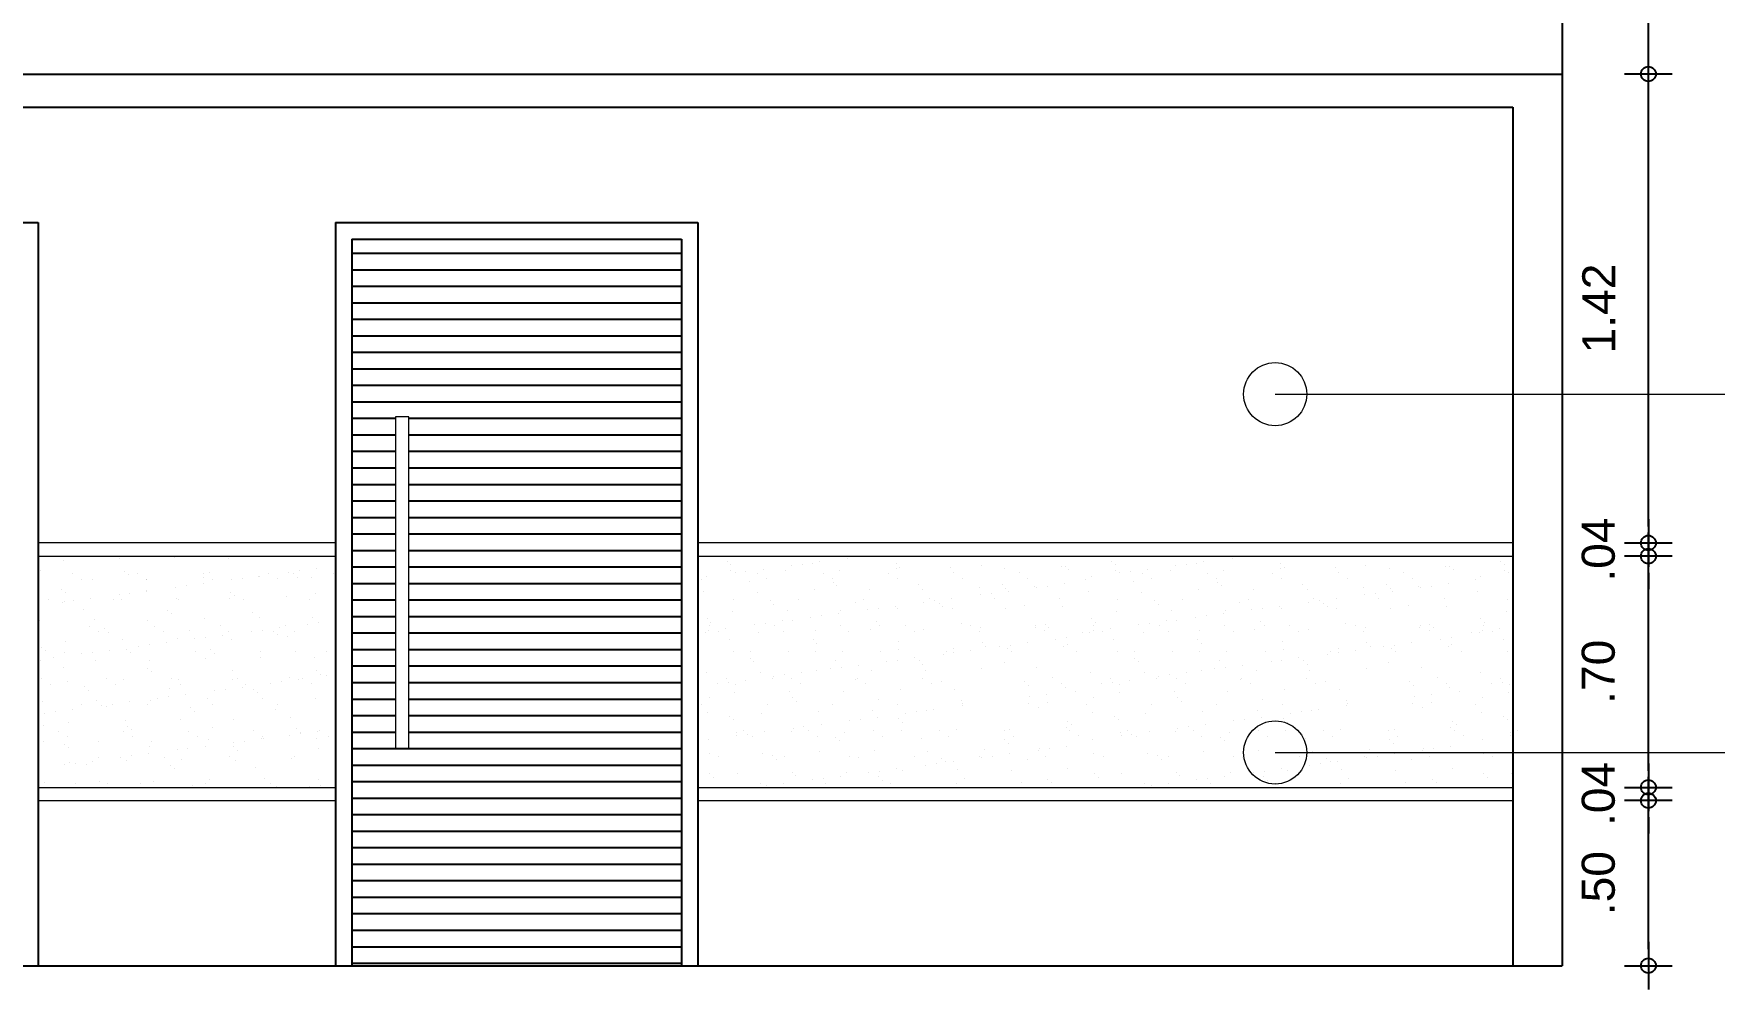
# Model space of a CAD drawing. Header units: millimetres. Extents: x 1345 to 2117, y 1214 to 1365.
# Drawn here: x 1486.35 to 1491.44, y 1285.4 to 1288.29 of the extents above; entities that cross this region are included whole.
import ezdxf

# ---------------------------------------------------------------- set-up
doc = ezdxf.new("R2010")
doc.units = ezdxf.units.MM
doc.header["$LTSCALE"] = 0.5
for name, color, linetype in [('COTAS', 7, 'Continuous'), ('COZINHA', 7, 'Continuous'), ('DIVERSOS', 4, 'Continuous'), ('parede', 2, 'Continuous'), ('TUBULAÇÃO_ESGOTO', 6, 'Continuous')]:
    doc.layers.add(name, color=color, linetype=linetype)
doc.layers.add('E-TXT-W', color=7, linetype='Continuous', lineweight=15)
doc.styles.get("Standard").update_dxf_attribs({"font": 'arial.ttf'})
doc.dimstyles.new('ESCALA50', dxfattribs={"dimtxt": 0.1, "dimasz": 0.05, "dimexe": 0.18, "dimexo": 0.06, "dimgap": 0.1, "dimtad": 1, "dimzin": 4, "dimdsep": 46, "dimtxsty": 'Standard', "dimblk": 'BOLA', "dimcen": -0.06, "dimse1": 1, "dimse2": 1, "dimclrd": 7, "dimclrt": 7, "dimadec": 0, "dimazin": 0, "dimtfac": 1, "dimtix": 1, "dimtmove": 0, "dimatfit": 3, "dimldrblk": 'BOLA', "dimfxl": 0, "dimtolj": 1, "dimtzin": 4, "dimarcsym": 0})

# ---------------------------------------------------------------- blocks, each defined once
blk = doc.blocks.new('A$C17095A6A')
at = {"layer": 'COTAS', "lineweight": 18}
for p, q in [((0.0881, 0.6848), (0.0881, 0.6848)), ((0.0998, 0.6741), (0.0998, 0.6741)), ((0.2833, 0.6718), (0.2833, 0.6718)), ((0.3164, 0.6762), (0.3164, 0.6762)), ((0.346, 0.6792), (0.346, 0.6792)), ((0.368, 0.683), (0.368, 0.683)), ((0.4542, 0.6943), (0.4542, 0.6943)), ((0.6, 0.6626), (0.6, 0.6626)), ((0.6001, 0.677), (0.6001, 0.677)), ((0.6118, 0.6663), (0.6118, 0.6663)), ((0.7662, 0.6648), (0.7662, 0.6648)), ((0.8579, 0.6714), (0.8579, 0.6714)), ((0.9287, 0.664), (0.9287, 0.664)), ((1.1002, 0.6702), (1.1002, 0.6702)), ((1.112, 0.6692), (1.112, 0.6692)), ((0.0105, 0.6308), (0.0105, 0.6308)), ((0.0261, 0.638), (0.0261, 0.638)), ((0.0998, 0.6551), (0.0998, 0.6551)), ((0.1124, 0.6493), (0.1124, 0.6493)), ((0.1454, 0.6537), (0.1454, 0.6537)), ((0.1551, 0.6234), (0.1551, 0.6234)), ((0.1815, 0.6482), (0.1815, 0.6482)), ((0.1971, 0.6605), (0.1971, 0.6605)), ((0.2082, 0.6311), (0.2082, 0.6311)), ((0.2661, 0.6572), (0.2661, 0.6572)), ((0.3792, 0.6486), (0.3792, 0.6486)), ((0.406, 0.6315), (0.406, 0.6315)), ((0.4092, 0.6213), (0.4092, 0.6213)), ((0.4285, 0.6565), (0.4285, 0.6565)), ((0.577, 0.6489), (0.577, 0.6489)), ((0.6037, 0.6319), (0.6037, 0.6319)), ((0.667, 0.6157), (0.667, 0.6157)), ((0.7747, 0.6493), (0.7747, 0.6493)), ((0.8015, 0.6322), (0.8015, 0.6322)), ((0.9211, 0.6135), (0.9211, 0.6135)), ((0.9725, 0.6496), (0.9725, 0.6496)), ((0.9992, 0.6326), (0.9992, 0.6326)), ((1.1102, 0.6163), (1.1102, 0.6163)), ((1.1237, 0.6585), (1.1237, 0.6585)), ((0.018, 0.5923), (0.018, 0.5923)), ((0.1069, 0.5694), (0.1069, 0.5694)), ((0.1804, 0.5915), (0.1804, 0.5915)), ((0.2183, 0.5655), (0.2183, 0.5655)), ((0.3046, 0.5697), (0.3046, 0.5697)), ((0.3519, 0.5977), (0.3519, 0.5977)), ((0.4209, 0.6105), (0.4209, 0.6105)), ((0.5024, 0.5701), (0.5024, 0.5701)), ((0.5181, 0.5998), (0.5181, 0.5998)), ((0.6806, 0.599), (0.6806, 0.599)), ((0.6837, 0.5601), (0.6837, 0.5601)), ((0.7001, 0.5704), (0.7001, 0.5704)), ((0.7168, 0.5645), (0.7168, 0.5645)), ((0.7684, 0.5713), (0.7684, 0.5713)), ((0.8521, 0.6052), (0.8521, 0.6052)), ((0.8546, 0.5826), (0.8546, 0.5826)), ((0.8877, 0.587), (0.8877, 0.587)), ((0.8979, 0.5708), (0.8979, 0.5708)), ((0.9328, 0.6027), (0.9328, 0.6027)), ((0.9393, 0.5938), (0.9393, 0.5938)), ((1.0183, 0.6073), (1.0183, 0.6073)), ((1.0256, 0.6051), (1.0256, 0.6051)), ((1.0586, 0.6095), (1.0586, 0.6095)), ((1.0956, 0.5712), (1.0956, 0.5712)), ((0.0274, 0.5098), (0.0274, 0.5098)), ((0.1038, 0.5328), (0.1038, 0.5328)), ((0.23, 0.5548), (0.23, 0.5548)), ((0.2701, 0.5349), (0.2701, 0.5349)), ((0.3419, 0.5151), (0.3419, 0.5151)), ((0.3749, 0.5195), (0.3749, 0.5195)), ((0.4265, 0.5263), (0.4265, 0.5263)), ((0.4325, 0.5341), (0.4325, 0.5341)), ((0.4761, 0.5599), (0.4761, 0.5599)), ((0.5128, 0.5376), (0.5128, 0.5376)), ((0.5458, 0.542), (0.5458, 0.542)), ((0.5975, 0.5488), (0.5975, 0.5488)), ((0.604, 0.5403), (0.604, 0.5403)), ((0.7302, 0.5577), (0.7302, 0.5577)), ((0.7419, 0.547), (0.7419, 0.547)), ((0.7702, 0.5424), (0.7702, 0.5424)), ((0.9327, 0.5416), (0.9327, 0.5416)), ((0.9881, 0.5521), (0.9881, 0.5521)), ((1.1042, 0.5478), (1.1042, 0.5478)), ((0, 0.4701), (0, 0.4701)), ((0.022, 0.47), (0.022, 0.47)), ((0.0331, 0.4745), (0.0331, 0.4745)), ((0.035, 0.4888), (0.035, 0.4888)), ((0.0391, 0.4991), (0.0391, 0.4991)), ((0.0618, 0.4718), (0.0618, 0.4718)), ((0.0847, 0.4813), (0.0847, 0.4813)), ((0.1709, 0.4926), (0.1709, 0.4926)), ((0.1844, 0.4692), (0.1844, 0.4692)), ((0.204, 0.497), (0.204, 0.497)), ((0.2327, 0.4892), (0.2327, 0.4892)), ((0.2556, 0.5038), (0.2556, 0.5038)), ((0.2595, 0.4721), (0.2595, 0.4721)), ((0.2852, 0.5042), (0.2852, 0.5042)), ((0.3559, 0.4754), (0.3559, 0.4754)), ((0.4305, 0.4895), (0.4305, 0.4895)), ((0.4573, 0.4725), (0.4573, 0.4725)), ((0.5221, 0.4775), (0.5221, 0.4775)), ((0.5393, 0.502), (0.5393, 0.502)), ((0.551, 0.4913), (0.551, 0.4913)), ((0.6282, 0.4899), (0.6282, 0.4899)), ((0.655, 0.4728), (0.655, 0.4728)), ((0.6846, 0.4767), (0.6846, 0.4767)), ((0.7972, 0.4964), (0.7972, 0.4964)), ((0.826, 0.4903), (0.826, 0.4903)), ((0.8528, 0.4732), (0.8528, 0.4732)), ((0.8561, 0.4829), (0.8561, 0.4829)), ((1.0223, 0.485), (1.0223, 0.485)), ((1.0237, 0.4906), (1.0237, 0.4906)), ((1.0505, 0.4736), (1.0505, 0.4736)), ((1.0513, 0.4942), (1.0513, 0.4942)), ((1.063, 0.4835), (1.063, 0.4835)), ((0.0944, 0.4485), (0.0944, 0.4485)), ((0.1078, 0.4104), (0.1078, 0.4104)), ((0.1582, 0.4104), (0.1582, 0.4104)), ((0.2741, 0.4125), (0.2741, 0.4125)), ((0.3484, 0.4463), (0.3484, 0.4463)), ((0.3559, 0.4107), (0.3559, 0.4107)), ((0.3602, 0.4355), (0.3602, 0.4355)), ((0.4365, 0.4118), (0.4365, 0.4118)), ((0.5537, 0.4111), (0.5537, 0.4111)), ((0.6063, 0.4407), (0.6063, 0.4407)), ((0.608, 0.4179), (0.608, 0.4179)), ((0.7514, 0.4114), (0.7514, 0.4114)), ((0.7742, 0.4201), (0.7742, 0.4201)), ((0.7753, 0.4078), (0.7753, 0.4078)), ((0.8269, 0.4146), (0.8269, 0.4146)), ((0.8604, 0.4385), (0.8604, 0.4385)), ((0.8721, 0.4277), (0.8721, 0.4277)), ((0.9132, 0.4259), (0.9132, 0.4259)), ((0.9367, 0.4193), (0.9367, 0.4193)), ((0.9462, 0.4303), (0.9462, 0.4303)), ((0.9492, 0.4118), (0.9492, 0.4118)), ((0.9979, 0.4371), (0.9979, 0.4371)), ((1.0841, 0.4484), (1.0841, 0.4484)), ((1.1082, 0.4255), (1.1082, 0.4255)), ((1.1172, 0.4528), (1.1172, 0.4528)), ((1.1182, 0.4329), (1.1182, 0.4329)), ((1.1469, 0.4122), (1.1469, 0.4122)), ((0.1576, 0.3905), (0.1576, 0.3905)), ((0.1693, 0.3798), (0.1693, 0.3798)), ((0.4004, 0.3584), (0.4004, 0.3584)), ((0.4154, 0.3849), (0.4154, 0.3849)), ((0.4335, 0.3628), (0.4335, 0.3628)), ((0.4851, 0.3696), (0.4851, 0.3696)), ((0.5713, 0.3809), (0.5713, 0.3809)), ((0.6044, 0.3853), (0.6044, 0.3853)), ((0.656, 0.3921), (0.656, 0.3921)), ((0.6695, 0.3827), (0.6695, 0.3827)), ((0.6812, 0.372), (0.6812, 0.372)), ((0.7423, 0.4034), (0.7423, 0.4034)), ((0.8601, 0.3605), (0.8601, 0.3605)), ((0.9273, 0.3771), (0.9273, 0.3771)), ((1.0263, 0.3626), (1.0263, 0.3626)), ((0.026, 0.3476), (0.026, 0.3476)), ((0.0585, 0.3134), (0.0585, 0.3134)), ((0.0863, 0.3298), (0.0863, 0.3298)), ((0.0916, 0.3178), (0.0916, 0.3178)), ((0.1131, 0.3128), (0.1131, 0.3128)), ((0.1432, 0.3246), (0.1432, 0.3246)), ((0.1884, 0.3468), (0.1884, 0.3468)), ((0.2245, 0.3292), (0.2245, 0.3292)), ((0.2295, 0.3359), (0.2295, 0.3359)), ((0.2625, 0.3403), (0.2625, 0.3403)), ((0.284, 0.3302), (0.284, 0.3302)), ((0.3108, 0.3131), (0.3108, 0.3131)), ((0.3142, 0.3471), (0.3142, 0.3471)), ((0.3599, 0.353), (0.3599, 0.353)), ((0.4786, 0.327), (0.4786, 0.327)), ((0.4818, 0.3305), (0.4818, 0.3305)), ((0.5086, 0.3135), (0.5086, 0.3135)), ((0.5261, 0.3551), (0.5261, 0.3551)), ((0.6795, 0.3309), (0.6795, 0.3309)), ((0.6886, 0.3543), (0.6886, 0.3543)), ((0.7063, 0.3138), (0.7063, 0.3138)), ((0.7364, 0.3214), (0.7364, 0.3214)), ((0.9905, 0.3192), (0.9905, 0.3192)), ((1.0022, 0.3085), (1.0022, 0.3085)), ((1.075, 0.3316), (1.075, 0.3316)), ((1.1018, 0.3146), (1.1018, 0.3146)), ((0.0336, 0.2735), (0.0336, 0.2735)), ((0.1118, 0.2881), (0.1118, 0.2881)), ((0.2781, 0.2902), (0.2781, 0.2902)), ((0.2877, 0.2713), (0.2877, 0.2713)), ((0.2994, 0.2606), (0.2994, 0.2606)), ((0.4405, 0.2894), (0.4405, 0.2894)), ((0.5455, 0.2657), (0.5455, 0.2657)), ((0.612, 0.2956), (0.612, 0.2956)), ((0.7782, 0.2977), (0.7782, 0.2977)), ((0.7996, 0.2635), (0.7996, 0.2635)), ((1.0048, 0.2736), (1.0048, 0.2736)), ((1.0564, 0.2804), (1.0564, 0.2804)), ((1.0575, 0.2579), (1.0575, 0.2579)), ((1.1122, 0.3031), (1.1122, 0.3031)), ((1.1427, 0.2917), (1.1427, 0.2917)), ((0.0117, 0.251), (0.0117, 0.251)), ((0.03, 0.2252), (0.03, 0.2252)), ((0.0968, 0.2155), (0.0968, 0.2155)), ((0.1085, 0.2048), (0.1085, 0.2048)), ((0.1924, 0.2245), (0.1924, 0.2245)), ((0.2095, 0.2513), (0.2095, 0.2513)), ((0.3639, 0.2306), (0.3639, 0.2306)), ((0.4072, 0.2517), (0.4072, 0.2517)), ((0.492, 0.2061), (0.492, 0.2061)), ((0.5301, 0.2328), (0.5301, 0.2328)), ((0.5436, 0.2129), (0.5436, 0.2129)), ((0.605, 0.2521), (0.605, 0.2521)), ((0.6088, 0.2077), (0.6088, 0.2077)), ((0.6299, 0.2242), (0.6299, 0.2242)), ((0.6629, 0.2286), (0.6629, 0.2286)), ((0.6926, 0.232), (0.6926, 0.232)), ((0.7146, 0.2354), (0.7146, 0.2354)), ((0.8008, 0.2467), (0.8008, 0.2467)), ((0.8027, 0.2524), (0.8027, 0.2524)), ((1.0005, 0.2528), (1.0005, 0.2528)), ((1.0303, 0.2403), (1.0303, 0.2403)), ((0.1158, 0.1657), (0.1158, 0.1657)), ((0.1171, 0.1567), (0.1171, 0.1567)), ((0.1376, 0.1708), (0.1376, 0.1708)), ((0.1501, 0.1611), (0.1501, 0.1611)), ((0.1638, 0.1542), (0.1638, 0.1542)), ((0.1643, 0.1537), (0.1643, 0.1537)), ((0.2018, 0.1679), (0.2018, 0.1679)), ((0.2821, 0.1678), (0.2821, 0.1678)), ((0.288, 0.1792), (0.288, 0.1792)), ((0.3211, 0.1836), (0.3211, 0.1836)), ((0.3353, 0.1712), (0.3353, 0.1712)), ((0.3621, 0.1541), (0.3621, 0.1541)), ((0.3727, 0.1904), (0.3727, 0.1904)), ((0.4445, 0.1671), (0.4445, 0.1671)), ((0.4589, 0.2017), (0.4589, 0.2017)), ((0.5331, 0.1715), (0.5331, 0.1715)), ((0.5598, 0.1545), (0.5598, 0.1545)), ((0.616, 0.1732), (0.616, 0.1732)), ((0.6205, 0.197), (0.6205, 0.197)), ((0.7308, 0.1719), (0.7308, 0.1719)), ((0.7576, 0.1548), (0.7576, 0.1548)), ((0.7822, 0.1754), (0.7822, 0.1754)), ((0.9286, 0.1722), (0.9286, 0.1722)), ((0.9447, 0.1746), (0.9447, 0.1746)), ((0.9553, 0.1552), (0.9553, 0.1552)), ((1.1162, 0.1808), (1.1162, 0.1808)), ((1.1207, 0.2), (1.1207, 0.2)), ((1.1263, 0.1726), (1.1263, 0.1726)), ((1.1324, 0.1892), (1.1324, 0.1892)), ((1.1531, 0.1555), (1.1531, 0.1555)), ((0.0308, 0.1453), (0.0308, 0.1453)), ((0.034, 0.1029), (0.034, 0.1029)), ((0.1964, 0.1021), (0.1964, 0.1021)), ((0.3679, 0.1083), (0.3679, 0.1083)), ((0.4179, 0.152), (0.4179, 0.152)), ((0.4296, 0.1413), (0.4296, 0.1413)), ((0.5341, 0.1104), (0.5341, 0.1104)), ((0.6757, 0.1464), (0.6757, 0.1464)), ((0.6966, 0.1096), (0.6966, 0.1096)), ((0.8681, 0.1158), (0.8681, 0.1158)), ((0.9298, 0.1442), (0.9298, 0.1442)), ((0.9415, 0.1335), (0.9415, 0.1335)), ((1.0303, 0.1125), (1.0303, 0.1125)), ((1.0343, 0.1179), (1.0343, 0.1179)), ((1.0633, 0.1169), (1.0633, 0.1169)), ((1.115, 0.1237), (1.115, 0.1237)), ((0.063, 0.092), (0.063, 0.092)), ((0.227, 0.0963), (0.227, 0.0963)), ((0.2387, 0.0856), (0.2387, 0.0856)), ((0.2607, 0.0923), (0.2607, 0.0923)), ((0.4585, 0.0927), (0.4585, 0.0927)), ((0.4848, 0.0907), (0.4848, 0.0907)), ((0.6022, 0.0562), (0.6022, 0.0562)), ((0.6562, 0.0931), (0.6562, 0.0931)), ((0.6884, 0.0675), (0.6884, 0.0675)), ((0.7215, 0.0719), (0.7215, 0.0719)), ((0.7389, 0.0885), (0.7389, 0.0885)), ((0.7506, 0.0778), (0.7506, 0.0778)), ((0.7731, 0.0787), (0.7731, 0.0787)), ((0.7862, 0.053), (0.7862, 0.053)), ((0.854, 0.0934), (0.854, 0.0934)), ((0.8594, 0.09), (0.8594, 0.09)), ((0.8924, 0.0944), (0.8924, 0.0944)), ((0.944, 0.1012), (0.944, 0.1012)), ((0.9487, 0.0522), (0.9487, 0.0522)), ((0.9967, 0.0829), (0.9967, 0.0829)), ((1.0517, 0.0938), (1.0517, 0.0938)), ((1.1202, 0.0584), (1.1202, 0.0584)), ((0.0361, 0.0406), (0.0361, 0.0406)), ((0.0478, 0.0298), (0.0478, 0.0298)), ((0.1198, 0.0434), (0.1198, 0.0434)), ((0.1756, 0), (0.1756, 0)), ((0.1889, 0.0118), (0.1889, 0.0118)), ((0.2087, 0.0044), (0.2087, 0.0044)), ((0.2603, 0.0111), (0.2603, 0.0111)), ((0.2861, 0.0455), (0.2861, 0.0455)), ((0.2939, 0.0349), (0.2939, 0.0349)), ((0.3466, 0.0225), (0.3466, 0.0225)), ((0.3796, 0.0269), (0.3796, 0.0269)), ((0.3866, 0.0122), (0.3866, 0.0122)), ((0.4312, 0.0337), (0.4312, 0.0337)), ((0.4485, 0.0447), (0.4485, 0.0447)), ((0.5175, 0.045), (0.5175, 0.045)), ((0.548, 0.0328), (0.548, 0.0328)), ((0.5505, 0.0494), (0.5505, 0.0494)), ((0.5597, 0.022), (0.5597, 0.022)), ((0.5843, 0.0125), (0.5843, 0.0125)), ((0.62, 0.0509), (0.62, 0.0509)), ((0.7821, 0.0129), (0.7821, 0.0129)), ((0.8059, 0.0271), (0.8059, 0.0271)), ((0.9798, 0.0132), (0.9798, 0.0132)), ((1.0599, 0.025), (1.0599, 0.025)), ((1.0716, 0.0142), (1.0716, 0.0142))]:
    blk.add_line(p, q, dxfattribs=at)
blk = doc.blocks.new('A$C7C5362AE')
at = {"layer": 'COTAS', "lineweight": 18}
for p, q in [((0.0766, 0.6863), (0.0766, 0.6863)), ((0.2481, 0.6925), (0.2481, 0.6925)), ((0.4143, 0.6946), (0.4143, 0.6946)), ((0.5767, 0.6938), (0.5767, 0.6938)), ((0.8428, 0.6622), (0.8428, 0.6622)), ((0, 0.6276), (0, 0.6276)), ((0.0082, 0.6572), (0.0082, 0.6572)), ((0.1048, 0.6471), (0.1048, 0.6471)), ((0.1316, 0.6301), (0.1316, 0.6301)), ((0.1662, 0.6297), (0.1662, 0.6297)), ((0.2623, 0.655), (0.2623, 0.655)), ((0.274, 0.6442), (0.274, 0.6442)), ((0.3025, 0.6475), (0.3025, 0.6475)), ((0.3287, 0.6289), (0.3287, 0.6289)), ((0.3293, 0.6304), (0.3293, 0.6304)), ((0.5002, 0.6351), (0.5002, 0.6351)), ((0.5003, 0.6478), (0.5003, 0.6478)), ((0.501, 0.6172), (0.501, 0.6172)), ((0.5201, 0.6494), (0.5201, 0.6494)), ((0.5271, 0.6308), (0.5271, 0.6308)), ((0.5872, 0.6285), (0.5872, 0.6285)), ((0.6203, 0.6329), (0.6203, 0.6329)), ((0.6664, 0.6372), (0.6664, 0.6372)), ((0.6719, 0.6397), (0.6719, 0.6397)), ((0.698, 0.6482), (0.698, 0.6482)), ((0.7248, 0.6311), (0.7248, 0.6311)), ((0.7581, 0.651), (0.7581, 0.651)), ((0.7742, 0.6472), (0.7742, 0.6472)), ((0.7859, 0.6364), (0.7859, 0.6364)), ((0.7912, 0.6554), (0.7912, 0.6554)), ((0.8288, 0.6364), (0.8288, 0.6364)), ((0.8958, 0.6486), (0.8958, 0.6486)), ((0.0302, 0.5683), (0.0302, 0.5683)), ((0.0714, 0.5992), (0.0714, 0.5992)), ((0.0744, 0.561), (0.0744, 0.561)), ((0.0806, 0.564), (0.0806, 0.564)), ((0.0831, 0.5885), (0.0831, 0.5885)), ((0.1075, 0.5654), (0.1075, 0.5654)), ((0.1591, 0.5721), (0.1591, 0.5721)), ((0.228, 0.5686), (0.228, 0.5686)), ((0.2454, 0.5835), (0.2454, 0.5835)), ((0.2521, 0.5701), (0.2521, 0.5701)), ((0.2784, 0.5879), (0.2784, 0.5879)), ((0.3292, 0.5936), (0.3292, 0.5936)), ((0.33, 0.5947), (0.33, 0.5947)), ((0.4163, 0.606), (0.4163, 0.606)), ((0.4183, 0.5723), (0.4183, 0.5723)), ((0.4257, 0.569), (0.4257, 0.569)), ((0.4493, 0.6104), (0.4493, 0.6104)), ((0.5807, 0.5715), (0.5807, 0.5715)), ((0.5833, 0.5914), (0.5833, 0.5914)), ((0.595, 0.5807), (0.595, 0.5807)), ((0.6235, 0.5694), (0.6235, 0.5694)), ((0.7522, 0.5777), (0.7522, 0.5777)), ((0.8212, 0.5697), (0.8212, 0.5697)), ((0.8412, 0.5858), (0.8412, 0.5858)), ((0.1383, 0.5379), (0.1383, 0.5379)), ((0.3924, 0.5357), (0.3924, 0.5357)), ((0.4041, 0.525), (0.4041, 0.525)), ((0.5042, 0.5127), (0.5042, 0.5127)), ((0.6503, 0.5301), (0.6503, 0.5301)), ((0.6704, 0.5148), (0.6704, 0.5148)), ((0.8328, 0.5141), (0.8328, 0.5141)), ((0.004, 0.5052), (0.004, 0.5052)), ((0.1561, 0.4881), (0.1561, 0.4881)), ((0.1702, 0.5073), (0.1702, 0.5073)), ((0.1829, 0.471), (0.1829, 0.471)), ((0.2015, 0.48), (0.2015, 0.48)), ((0.2132, 0.4693), (0.2132, 0.4693)), ((0.3327, 0.5065), (0.3327, 0.5065)), ((0.3538, 0.4885), (0.3538, 0.4885)), ((0.3806, 0.4714), (0.3806, 0.4714)), ((0.4594, 0.4744), (0.4594, 0.4744)), ((0.5516, 0.4888), (0.5516, 0.4888)), ((0.5595, 0.4605), (0.5595, 0.4605)), ((0.5783, 0.4718), (0.5783, 0.4718)), ((0.6458, 0.4718), (0.6458, 0.4718)), ((0.6788, 0.4762), (0.6788, 0.4762)), ((0.7135, 0.4722), (0.7135, 0.4722)), ((0.7252, 0.4615), (0.7252, 0.4615)), ((0.7304, 0.483), (0.7304, 0.483)), ((0.7493, 0.4892), (0.7493, 0.4892)), ((0.7761, 0.4721), (0.7761, 0.4721)), ((0.8167, 0.4943), (0.8167, 0.4943)), ((0.8497, 0.4987), (0.8497, 0.4987)), ((0.0106, 0.4242), (0.0106, 0.4242)), ((0.0224, 0.4135), (0.0224, 0.4135)), ((0.0815, 0.4093), (0.0815, 0.4093)), ((0.0846, 0.4416), (0.0846, 0.4416)), ((0.166, 0.4086), (0.166, 0.4086)), ((0.2177, 0.4154), (0.2177, 0.4154)), ((0.2561, 0.4478), (0.2561, 0.4478)), ((0.2685, 0.4186), (0.2685, 0.4186)), ((0.2793, 0.4096), (0.2793, 0.4096)), ((0.3039, 0.4268), (0.3039, 0.4268)), ((0.337, 0.4312), (0.337, 0.4312)), ((0.3886, 0.4379), (0.3886, 0.4379)), ((0.4223, 0.4499), (0.4223, 0.4499)), ((0.4748, 0.4493), (0.4748, 0.4493)), ((0.477, 0.41), (0.477, 0.41)), ((0.5079, 0.4537), (0.5079, 0.4537)), ((0.5226, 0.4164), (0.5226, 0.4164)), ((0.5847, 0.4491), (0.5847, 0.4491)), ((0.6747, 0.4104), (0.6747, 0.4104)), ((0.7562, 0.4553), (0.7562, 0.4553)), ((0.7804, 0.4108), (0.7804, 0.4108)), ((0.8725, 0.4107), (0.8725, 0.4107)), ((0.008, 0.3829), (0.008, 0.3829)), ((0.0467, 0.3929), (0.0467, 0.3929)), ((0.0776, 0.3629), (0.0776, 0.3629)), ((0.133, 0.4043), (0.133, 0.4043)), ((0.1742, 0.385), (0.1742, 0.385)), ((0.3317, 0.3607), (0.3317, 0.3607)), ((0.3367, 0.3842), (0.3367, 0.3842)), ((0.5082, 0.3904), (0.5082, 0.3904)), ((0.5343, 0.4057), (0.5343, 0.4057)), ((0.6744, 0.3925), (0.6744, 0.3925)), ((0.8368, 0.3917), (0.8368, 0.3917)), ((0.0096, 0.3287), (0.0096, 0.3287)), ((0.0364, 0.3117), (0.0364, 0.3117)), ((0.0886, 0.3193), (0.0886, 0.3193)), ((0.2074, 0.3291), (0.2074, 0.3291)), ((0.2341, 0.312), (0.2341, 0.312)), ((0.2601, 0.3254), (0.2601, 0.3254)), ((0.3434, 0.35), (0.3434, 0.35)), ((0.4051, 0.3295), (0.4051, 0.3295)), ((0.4263, 0.3276), (0.4263, 0.3276)), ((0.4319, 0.3124), (0.4319, 0.3124)), ((0.5887, 0.3268), (0.5887, 0.3268)), ((0.5895, 0.3551), (0.5895, 0.3551)), ((0.6029, 0.3298), (0.6029, 0.3298)), ((0.6296, 0.3128), (0.6296, 0.3128)), ((0.7043, 0.3151), (0.7043, 0.3151)), ((0.7374, 0.3195), (0.7374, 0.3195)), ((0.7602, 0.333), (0.7602, 0.333)), ((0.789, 0.3263), (0.789, 0.3263)), ((0.8006, 0.3302), (0.8006, 0.3302)), ((0.8274, 0.3131), (0.8274, 0.3131)), ((0.8436, 0.3529), (0.8436, 0.3529)), ((0.8553, 0.3422), (0.8553, 0.3422)), ((0.8752, 0.3376), (0.8752, 0.3376)), ((0.012, 0.2605), (0.012, 0.2605)), ((0.1408, 0.305), (0.1408, 0.305)), ((0.1525, 0.2943), (0.1525, 0.2943)), ((0.1782, 0.2626), (0.1782, 0.2626)), ((0.2762, 0.2587), (0.2762, 0.2587)), ((0.3407, 0.2618), (0.3407, 0.2618)), ((0.3625, 0.2701), (0.3625, 0.2701)), ((0.3955, 0.2744), (0.3955, 0.2744)), ((0.3986, 0.2994), (0.3986, 0.2994)), ((0.4471, 0.2812), (0.4471, 0.2812)), ((0.5122, 0.268), (0.5122, 0.268)), ((0.5334, 0.2926), (0.5334, 0.2926)), ((0.5664, 0.297), (0.5664, 0.297)), ((0.6181, 0.3037), (0.6181, 0.3037)), ((0.6527, 0.2972), (0.6527, 0.2972)), ((0.6644, 0.2865), (0.6644, 0.2865)), ((0.6784, 0.2701), (0.6784, 0.2701)), ((0.8408, 0.2694), (0.8408, 0.2694)), ((0.0206, 0.2251), (0.0206, 0.2251)), ((0.0537, 0.2294), (0.0537, 0.2294)), ((0.1053, 0.2362), (0.1053, 0.2362)), ((0.1328, 0.2503), (0.1328, 0.2503)), ((0.1915, 0.2476), (0.1915, 0.2476)), ((0.2077, 0.2436), (0.2077, 0.2436)), ((0.2246, 0.2519), (0.2246, 0.2519)), ((0.3305, 0.2506), (0.3305, 0.2506)), ((0.4303, 0.2052), (0.4303, 0.2052)), ((0.4618, 0.2415), (0.4618, 0.2415)), ((0.4735, 0.2307), (0.4735, 0.2307)), ((0.5283, 0.251), (0.5283, 0.251)), ((0.5927, 0.2044), (0.5927, 0.2044)), ((0.7197, 0.2358), (0.7197, 0.2358)), ((0.726, 0.2513), (0.726, 0.2513)), ((0.7642, 0.2106), (0.7642, 0.2106)), ((0.0169, 0.1879), (0.0169, 0.1879)), ((0.0609, 0.1697), (0.0609, 0.1697)), ((0.0926, 0.1969), (0.0926, 0.1969)), ((0.2586, 0.1701), (0.2586, 0.1701)), ((0.2641, 0.2031), (0.2641, 0.2031)), ((0.271, 0.1857), (0.271, 0.1857)), ((0.2827, 0.175), (0.2827, 0.175)), ((0.2854, 0.153), (0.2854, 0.153)), ((0.4564, 0.1704), (0.4564, 0.1704)), ((0.4832, 0.1534), (0.4832, 0.1534)), ((0.5288, 0.1801), (0.5288, 0.1801)), ((0.6541, 0.1708), (0.6541, 0.1708)), ((0.6809, 0.1537), (0.6809, 0.1537)), ((0.7629, 0.1584), (0.7629, 0.1584)), ((0.7829, 0.1779), (0.7829, 0.1779)), ((0.7946, 0.1672), (0.7946, 0.1672)), ((0.7959, 0.1628), (0.7959, 0.1628)), ((0.8475, 0.1695), (0.8475, 0.1695)), ((0.8519, 0.1712), (0.8519, 0.1712)), ((0.8787, 0.1541), (0.8787, 0.1541)), ((0.016, 0.1381), (0.016, 0.1381)), ((0.0801, 0.13), (0.0801, 0.13)), ((0.0877, 0.1527), (0.0877, 0.1527)), ((0.0918, 0.1193), (0.0918, 0.1193)), ((0.1822, 0.1403), (0.1822, 0.1403)), ((0.3348, 0.102), (0.3348, 0.102)), ((0.3379, 0.1244), (0.3379, 0.1244)), ((0.3447, 0.1395), (0.3447, 0.1395)), ((0.421, 0.1134), (0.421, 0.1134)), ((0.4541, 0.1177), (0.4541, 0.1177)), ((0.5057, 0.1245), (0.5057, 0.1245)), ((0.5162, 0.1457), (0.5162, 0.1457)), ((0.5919, 0.1359), (0.5919, 0.1359)), ((0.592, 0.1222), (0.592, 0.1222)), ((0.6037, 0.1115), (0.6037, 0.1115)), ((0.625, 0.1402), (0.625, 0.1402)), ((0.6766, 0.147), (0.6766, 0.147)), ((0.6824, 0.1478), (0.6824, 0.1478)), ((0.8448, 0.147), (0.8448, 0.147)), ((0.8498, 0.1166), (0.8498, 0.1166)), ((0.0792, 0.0684), (0.0792, 0.0684)), ((0.0966, 0.0745), (0.0966, 0.0745)), ((0.1122, 0.0727), (0.1122, 0.0727)), ((0.147, 0.0686), (0.147, 0.0686)), ((0.1638, 0.0795), (0.1638, 0.0795)), ((0.1841, 0.0913), (0.1841, 0.0913)), ((0.2501, 0.0909), (0.2501, 0.0909)), ((0.2681, 0.0807), (0.2681, 0.0807)), ((0.2831, 0.0952), (0.2831, 0.0952)), ((0.3818, 0.0916), (0.3818, 0.0916)), ((0.4011, 0.0665), (0.4011, 0.0665)), ((0.4128, 0.0557), (0.4128, 0.0557)), ((0.4343, 0.0828), (0.4343, 0.0828)), ((0.5796, 0.092), (0.5796, 0.092)), ((0.5967, 0.0821), (0.5967, 0.0821)), ((0.6589, 0.0608), (0.6589, 0.0608)), ((0.7682, 0.0882), (0.7682, 0.0882)), ((0.7773, 0.0923), (0.7773, 0.0923)), ((0.02, 0.0158), (0.02, 0.0158)), ((0.1122, 0.0107), (0.1122, 0.0107)), ((0.1862, 0.0179), (0.1862, 0.0179)), ((0.2102, 0.0107), (0.2102, 0.0107)), ((0.2219, 0), (0.2219, 0)), ((0.3099, 0.0111), (0.3099, 0.0111)), ((0.3487, 0.0171), (0.3487, 0.0171)), ((0.4681, 0.0051), (0.4681, 0.0051)), ((0.5077, 0.0114), (0.5077, 0.0114)), ((0.5202, 0.0233), (0.5202, 0.0233)), ((0.6864, 0.0254), (0.6864, 0.0254)), ((0.7054, 0.0118), (0.7054, 0.0118)), ((0.7221, 0.0029), (0.7221, 0.0029)), ((0.8214, 0.0017), (0.8214, 0.0017)), ((0.8488, 0.0247), (0.8488, 0.0247)), ((0.8545, 0.006), (0.8545, 0.006))]:
    blk.add_line(p, q, dxfattribs=at)
blk = doc.blocks.new('BOLA')
for p, q in [((0, -1.44), (0, 1.44)), ((-1.44, 0), (1.44, 0))]:
    blk.add_line(p, q)
blk.add_circle((0, 0), 0.452)
blk = doc.blocks.new('*D307')
at = {"layer": 'COTAS', "color": 7, "lineweight": -2, "transparency": 16777216}
blk.add_line((1491.2371, 1285.5224), (1491.2371, 1285.9224), dxfattribs=at)
at = {"layer": 'Defpoints', "color": 0, "transparency": 16777216}
for p in [(1490.8263, 1285.9724), (1491.2371, 1285.9724), (1490.8263, 1285.4724)]:
    blk.add_point(p, dxfattribs=at)
at = {"layer": 'COTAS', "color": 7, "lineweight": -2, "transparency": 16777216, "xscale": 0.05, "yscale": 0.05, "zscale": 0.05}
for p, rotation in [((1491.2371, 1285.9724), 90), ((1491.2371, 1285.4724), 270)]:
    blk.add_blockref('BOLA', p, dxfattribs=dict(at, rotation=rotation))
at = {"layer": 'COTAS', "color": 7, "transparency": 16777216, "insert": (1491.086, 1285.7224), "char_height": 0.1, "attachment_point": 5, "rotation": 90}
blk.add_mtext('\\A1;.50', dxfattribs=at)
blk = doc.blocks.new('*D308')
at = {"layer": 'COTAS', "color": 7, "lineweight": -2, "transparency": 16777216}
for p, q in [((1491.2371, 1286.0624), (1491.2371, 1286.1124)), ((1491.2371, 1285.9724), (1491.2371, 1286.0124)), ((1491.2371, 1285.9224), (1491.2371, 1285.8724))]:
    blk.add_line(p, q, dxfattribs=at)
at = {"layer": 'Defpoints', "color": 0, "transparency": 16777216}
for p in [(1490.8263, 1286.0124), (1491.2371, 1286.0124), (1490.8263, 1285.9724)]:
    blk.add_point(p, dxfattribs=at)
at = {"layer": 'COTAS', "color": 7, "lineweight": -2, "transparency": 16777216, "xscale": 0.05, "yscale": 0.05, "zscale": 0.05}
for p, rotation in [((1491.2371, 1286.0124), 270), ((1491.2371, 1285.9724), 90)]:
    blk.add_blockref('BOLA', p, dxfattribs=dict(at, rotation=rotation))
at = {"layer": 'COTAS', "color": 7, "transparency": 16777216, "insert": (1491.086, 1285.9924), "char_height": 0.1, "attachment_point": 5, "rotation": 90}
blk.add_mtext('\\A1;.04', dxfattribs=at)
blk = doc.blocks.new('*D309')
at = {"layer": 'COTAS', "color": 7, "lineweight": -2, "transparency": 16777216}
blk.add_line((1491.2371, 1286.0624), (1491.2371, 1286.6624), dxfattribs=at)
at = {"layer": 'Defpoints', "color": 0, "transparency": 16777216}
for p in [(1490.8263, 1286.7124), (1491.2371, 1286.7124), (1490.8263, 1286.0124)]:
    blk.add_point(p, dxfattribs=at)
at = {"layer": 'COTAS', "color": 7, "lineweight": -2, "transparency": 16777216, "xscale": 0.05, "yscale": 0.05, "zscale": 0.05}
for p, rotation in [((1491.2371, 1286.7124), 90), ((1491.2371, 1286.0124), 270)]:
    blk.add_blockref('BOLA', p, dxfattribs=dict(at, rotation=rotation))
at = {"layer": 'COTAS', "color": 7, "transparency": 16777216, "insert": (1491.086, 1286.3624), "char_height": 0.1, "attachment_point": 5, "rotation": 90}
blk.add_mtext('\\A1;.70', dxfattribs=at)
blk = doc.blocks.new('*D310')
at = {"layer": 'COTAS', "color": 7, "lineweight": -2, "transparency": 16777216}
for p, q in [((1491.2371, 1286.8024), (1491.2371, 1286.8524)), ((1491.2371, 1286.7124), (1491.2371, 1286.7524)), ((1491.2371, 1286.6624), (1491.2371, 1286.6124))]:
    blk.add_line(p, q, dxfattribs=at)
at = {"layer": 'Defpoints', "color": 0, "transparency": 16777216}
for p in [(1490.8263, 1286.7524), (1491.2371, 1286.7524), (1490.8263, 1286.7124)]:
    blk.add_point(p, dxfattribs=at)
at = {"layer": 'COTAS', "color": 7, "lineweight": -2, "transparency": 16777216, "xscale": 0.05, "yscale": 0.05, "zscale": 0.05}
for p, rotation in [((1491.2371, 1286.7524), 270), ((1491.2371, 1286.7124), 90)]:
    blk.add_blockref('BOLA', p, dxfattribs=dict(at, rotation=rotation))
at = {"layer": 'COTAS', "color": 7, "transparency": 16777216, "insert": (1491.086, 1286.7324), "char_height": 0.1, "attachment_point": 5, "rotation": 90}
blk.add_mtext('\\A1;.04', dxfattribs=at)
blk = doc.blocks.new('*D311')
at = {"layer": 'COTAS', "color": 7, "lineweight": -2, "transparency": 16777216}
blk.add_line((1491.2371, 1286.8024), (1491.2371, 1288.1224), dxfattribs=at)
at = {"layer": 'Defpoints', "color": 0, "transparency": 16777216}
for p in [(1490.8406, 1288.1724), (1491.2371, 1288.1724), (1490.8263, 1286.7524)]:
    blk.add_point(p, dxfattribs=at)
at = {"layer": 'COTAS', "color": 7, "lineweight": -2, "transparency": 16777216, "xscale": 0.05, "yscale": 0.05, "zscale": 0.05}
for p, rotation in [((1491.2371, 1288.1724), 90), ((1491.2371, 1286.7524), 270)]:
    blk.add_blockref('BOLA', p, dxfattribs=dict(at, rotation=rotation))
at = {"layer": 'COTAS', "color": 7, "transparency": 16777216, "insert": (1491.0869, 1287.4624), "char_height": 0.1, "attachment_point": 5, "rotation": 90}
blk.add_mtext('\\A1;1.42', dxfattribs=at)
blk = doc.blocks.new('*D312')
at = {"layer": 'Defpoints', "color": 0, "transparency": 16777216}
for p in [(1490.9763, 1290.6614), (1491.2371, 1290.6614), (1490.9763, 1288.1724)]:
    blk.add_point(p, dxfattribs=at)
at = {"layer": 'E-TXT-W', "color": 7, "lineweight": -2, "transparency": 16777216}
blk.add_line((1491.2371, 1288.2224), (1491.2371, 1290.6114), dxfattribs=at)
at = {"layer": 'E-TXT-W', "color": 7, "lineweight": -2, "transparency": 16777216, "xscale": 0.05, "yscale": 0.05, "zscale": 0.05}
for p, rotation in [((1491.2371, 1290.6614), 90), ((1491.2371, 1288.1724), 270)]:
    blk.add_blockref('BOLA', p, dxfattribs=dict(at, rotation=rotation))
at = {"layer": 'E-TXT-W', "color": 7, "transparency": 16777216, "insert": (1491.086, 1289.4169), "char_height": 0.1, "attachment_point": 5, "rotation": 90}
blk.add_mtext('\\A1;2.49', dxfattribs=at)

msp = doc.modelspace()

# ---------------------------------------------------------------- linework, layer by layer
at = {"layer": 'COTAS', "lineweight": 18}
for p, q in [((1490.7906, 1286.6972), (1490.7906, 1286.6972)), ((1490.7286, 1286.6504), (1490.7286, 1286.6504)), ((1490.8023, 1286.6865), (1490.8023, 1286.6865)), ((1490.8023, 1286.6675), (1490.8023, 1286.6675)), ((1490.8149, 1286.6617), (1490.8149, 1286.6617)), ((1490.713, 1286.6432), (1490.713, 1286.6432)), ((1490.7205, 1286.6047), (1490.7205, 1286.6047)), ((1490.8063, 1286.5452), (1490.8063, 1286.5452)), ((1490.8094, 1286.5818), (1490.8094, 1286.5818)), ((1490.7299, 1286.5222), (1490.7299, 1286.5222)), ((1490.7375, 1286.5012), (1490.7375, 1286.5012)), ((1490.7416, 1286.5115), (1490.7416, 1286.5115)), ((1490.7872, 1286.4937), (1490.7872, 1286.4937)), ((1490.7025, 1286.4825), (1490.7025, 1286.4825)), ((1490.7245, 1286.4824), (1490.7245, 1286.4824)), ((1490.7355, 1286.4869), (1490.7355, 1286.4869)), ((1490.7643, 1286.4842), (1490.7643, 1286.4842)), ((1490.7968, 1286.4609), (1490.7968, 1286.4609)), ((1490.8103, 1286.4228), (1490.8103, 1286.4228)), ((1490.7285, 1286.36), (1490.7285, 1286.36)), ((1490.7888, 1286.3422), (1490.7888, 1286.3422)), ((1490.761, 1286.3258), (1490.761, 1286.3258)), ((1490.7941, 1286.3302), (1490.7941, 1286.3302)), ((1490.8143, 1286.3005), (1490.8143, 1286.3005)), ((1490.8155, 1286.3252), (1490.8155, 1286.3252)), ((1490.7142, 1286.2634), (1490.7142, 1286.2634)), ((1490.7325, 1286.2376), (1490.7325, 1286.2376)), ((1490.7361, 1286.2859), (1490.7361, 1286.2859)), ((1490.7993, 1286.2279), (1490.7993, 1286.2279)), ((1490.811, 1286.2172), (1490.811, 1286.2172)), ((1490.7333, 1286.1577), (1490.7333, 1286.1577)), ((1490.8183, 1286.1781), (1490.8183, 1286.1781)), ((1490.8196, 1286.1691), (1490.8196, 1286.1691)), ((1490.8401, 1286.1832), (1490.8401, 1286.1832)), ((1490.7365, 1286.1153), (1490.7365, 1286.1153)), ((1490.7655, 1286.1044), (1490.7655, 1286.1044)), ((1490.7386, 1286.0529), (1490.7386, 1286.0529)), ((1490.7503, 1286.0422), (1490.7503, 1286.0422)), ((1490.8223, 1286.0558), (1490.8223, 1286.0558))]:
    msp.add_line(p, q, dxfattribs=at)
at = {"layer": 'COZINHA', "color": 6}
for p, q in [((1483.2653, 1287.7224), (1486.3595, 1287.7224)), ((1486.3595, 1287.7224), (1486.3595, 1285.4724)), ((1487.2605, 1287.7224), (1487.2605, 1285.4724)), ((1487.2605, 1287.7224), (1488.3584, 1287.7224)), ((1488.3584, 1287.7224), (1488.3584, 1285.4724)), ((1487.3104, 1287.6724), (1487.3104, 1285.4724)), ((1487.3104, 1287.6724), (1488.3085, 1287.6724)), ((1488.3085, 1287.6724), (1488.3085, 1285.4724))]:
    msp.add_line(p, q, dxfattribs=at)
at = {"layer": 'COZINHA', "color": 4}
for p, q in [((1487.3104, 1287.6299), (1488.3085, 1287.6299)), ((1487.3104, 1287.5799), (1488.3085, 1287.5799)), ((1487.3104, 1287.5299), (1488.3085, 1287.5299)), ((1487.3104, 1287.4799), (1488.3085, 1287.4799)), ((1487.3104, 1287.4299), (1488.3085, 1287.4299)), ((1487.3104, 1287.3799), (1488.3085, 1287.3799)), ((1487.3104, 1287.3299), (1488.3085, 1287.3299)), ((1487.3104, 1287.2799), (1488.3085, 1287.2799)), ((1487.3104, 1287.2299), (1488.3085, 1287.2299)), ((1487.3104, 1287.1799), (1488.3085, 1287.1799)), ((1487.3104, 1287.1299), (1487.4424, 1287.1299)), ((1487.4824, 1287.1299), (1488.3085, 1287.1299)), ((1487.3104, 1287.0799), (1487.4424, 1287.0799)), ((1487.4824, 1287.0799), (1488.3085, 1287.0799)), ((1487.3104, 1287.0299), (1487.4424, 1287.0299)), ((1487.4824, 1287.0299), (1488.3085, 1287.0299)), ((1487.3104, 1286.9799), (1487.4424, 1286.9799)), ((1487.4824, 1286.9799), (1488.3085, 1286.9799)), ((1487.3104, 1286.9299), (1487.4424, 1286.9299)), ((1487.4824, 1286.9299), (1488.3085, 1286.9299)), ((1487.3104, 1286.8799), (1487.4424, 1286.8799)), ((1487.4824, 1286.8799), (1488.3085, 1286.8799)), ((1487.3104, 1286.8299), (1487.4424, 1286.8299)), ((1487.4824, 1286.8299), (1488.3085, 1286.8299)), ((1487.3104, 1286.7799), (1487.4424, 1286.7799)), ((1487.4824, 1286.7799), (1488.3085, 1286.7799)), ((1487.3104, 1286.7299), (1487.4424, 1286.7299)), ((1487.4824, 1286.7299), (1488.3085, 1286.7299)), ((1487.3104, 1286.6799), (1487.4424, 1286.6799)), ((1487.4824, 1286.6799), (1488.3085, 1286.6799)), ((1487.3104, 1286.6299), (1487.4424, 1286.6299)), ((1487.4824, 1286.6299), (1488.3085, 1286.6299)), ((1487.3104, 1286.5799), (1487.4424, 1286.5799)), ((1487.4824, 1286.5799), (1488.3085, 1286.5799)), ((1487.3104, 1286.5299), (1487.4424, 1286.5299)), ((1487.4824, 1286.5299), (1488.3085, 1286.5299)), ((1487.3104, 1286.4799), (1487.4424, 1286.4799)), ((1487.4824, 1286.4799), (1488.3085, 1286.4799)), ((1487.3104, 1286.4299), (1487.4424, 1286.4299)), ((1487.4824, 1286.4299), (1488.3085, 1286.4299)), ((1487.3104, 1286.3799), (1487.4424, 1286.3799)), ((1487.4824, 1286.3799), (1488.3085, 1286.3799)), ((1487.3104, 1286.3299), (1487.4424, 1286.3299)), ((1487.4824, 1286.3299), (1488.3085, 1286.3299)), ((1487.3104, 1286.2799), (1487.4424, 1286.2799)), ((1487.4824, 1286.2799), (1488.3085, 1286.2799)), ((1487.3104, 1286.2299), (1487.4424, 1286.2299)), ((1487.4824, 1286.2299), (1488.3085, 1286.2299)), ((1487.3104, 1286.1799), (1487.4424, 1286.1799)), ((1487.4824, 1286.1799), (1488.3085, 1286.1799)), ((1487.3104, 1286.1299), (1488.3085, 1286.1299)), ((1487.3104, 1286.0799), (1488.3085, 1286.0799)), ((1487.3104, 1286.0299), (1488.3085, 1286.0299)), ((1487.3104, 1285.9799), (1488.3085, 1285.9799)), ((1487.3104, 1285.9299), (1488.3085, 1285.9299)), ((1487.3104, 1285.8799), (1488.3085, 1285.8799)), ((1487.3104, 1285.8299), (1488.3085, 1285.8299)), ((1487.3104, 1285.7799), (1488.3085, 1285.7799)), ((1487.3104, 1285.7299), (1488.3085, 1285.7299)), ((1487.3104, 1285.6799), (1488.3085, 1285.6799)), ((1487.3104, 1285.6299), (1488.3085, 1285.6299)), ((1487.3104, 1285.5799), (1488.3085, 1285.5799)), ((1487.3104, 1285.5299), (1488.3085, 1285.5299)), ((1487.3104, 1285.4799), (1488.3085, 1285.4799))]:
    msp.add_line(p, q, dxfattribs=at)
at = {"layer": 'COZINHA'}
msp.add_line((1487.3104, 1285.4724), (1488.3085, 1285.4724), dxfattribs=at)
at = {"layer": 'DIVERSOS', "lineweight": 18}
for p, q in [((1490.1067, 1287.203), (1491.5652, 1287.203)), ((1487.4424, 1287.1345), (1487.4424, 1286.1318)), ((1487.4824, 1287.1345), (1487.4424, 1287.1345)), ((1487.4824, 1286.1318), (1487.4824, 1287.1345)), ((1490.1067, 1286.1181), (1491.5652, 1286.1181))]:
    msp.add_line(p, q, dxfattribs=at)
for centre in [(1490.1067, 1287.203), (1490.1067, 1286.1181)]:
    msp.add_circle(centre, 0.0956, dxfattribs=at)
at = {"layer": 'parede'}
for p, q in [((1490.9763, 1290.2917), (1490.9763, 1288.1724)), ((1481.9763, 1288.1724), (1490.9763, 1288.1724)), ((1490.9763, 1288.1724), (1490.9763, 1285.4724)), ((1482.1263, 1288.0724), (1490.8263, 1288.0724)), ((1490.8263, 1288.0724), (1490.8263, 1285.4724)), ((1486.3096, 1285.4724), (1487.3104, 1285.4724)), ((1488.3085, 1285.4724), (1490.9763, 1285.4724))]:
    msp.add_line(p, q, dxfattribs=at)
at = {"layer": 'TUBULAÇÃO_ESGOTO', "lineweight": 18}
for p, q in [((1487.2605, 1286.7524), (1486.3595, 1286.7524)), ((1490.8263, 1286.7524), (1488.3584, 1286.7524)), ((1486.3595, 1286.7124), (1487.2605, 1286.7124)), ((1488.3584, 1286.7124), (1490.8263, 1286.7124)), ((1486.3595, 1286.0124), (1487.2605, 1286.0124)), ((1488.3584, 1286.0124), (1490.8263, 1286.0124)), ((1486.3595, 1285.9724), (1487.2605, 1285.9724)), ((1488.3584, 1285.9724), (1490.8263, 1285.9724))]:
    msp.add_line(p, q, dxfattribs=at)

# ---------------------------------------------------------------- block references
at = {"layer": 'COTAS'}
for name, p in [('A$C7C5362AE', (1486.3595, 1286.0124)), ('A$C17095A6A', (1488.3584, 1286.0124)), ('A$C17095A6A', (1489.5228, 1286.0124))]:
    msp.add_blockref(name, p, dxfattribs=at)

# ---------------------------------------------------------------- dimensions: what is measured, and where the dimension line sits
for base, p1, p2, picture, middle in [((1491.2371, 1288.1724), (1490.8263, 1286.7524), (1490.8406, 1288.1724), '*D311', (1491.0869, 1287.4624)), ((1491.2371, 1286.7524), (1490.8263, 1286.7124), (1490.8263, 1286.7524), '*D310', (1491.086, 1286.7324)), ((1491.2371, 1286.7124), (1490.8263, 1286.0124), (1490.8263, 1286.7124), '*D309', (1491.086, 1286.3624)), ((1491.2371, 1286.0124), (1490.8263, 1285.9724), (1490.8263, 1286.0124), '*D308', (1491.086, 1285.9924))]:
    dim = msp.add_linear_dim(base=base, p1=p1, p2=p2, angle=90, dimstyle='ESCALA50', override={"dimtmove": 1}, dxfattribs=at)
    dim.commit()
    dim.dimension.update_dxf_attribs({"geometry": picture, "text_midpoint": middle})
dim = msp.add_linear_dim(base=(1491.2371, 1285.9724), p1=(1490.8263, 1285.4724), p2=(1490.8263, 1285.9724), angle=90, dimstyle='ESCALA50', dxfattribs=at)
dim.commit()
dim.dimension.update_dxf_attribs({"geometry": '*D307', "text_midpoint": (1491.086, 1285.7224)})
at = {"layer": 'E-TXT-W'}
dim = msp.add_linear_dim(base=(1491.2371, 1290.6614), p1=(1490.9763, 1288.1724), p2=(1490.9763, 1290.6614), angle=90, dimstyle='ESCALA50', dxfattribs=at)
dim.commit()
dim.dimension.update_dxf_attribs({"geometry": '*D312', "text_midpoint": (1491.086, 1289.4169)})

doc.saveas('drawing.dxf')
